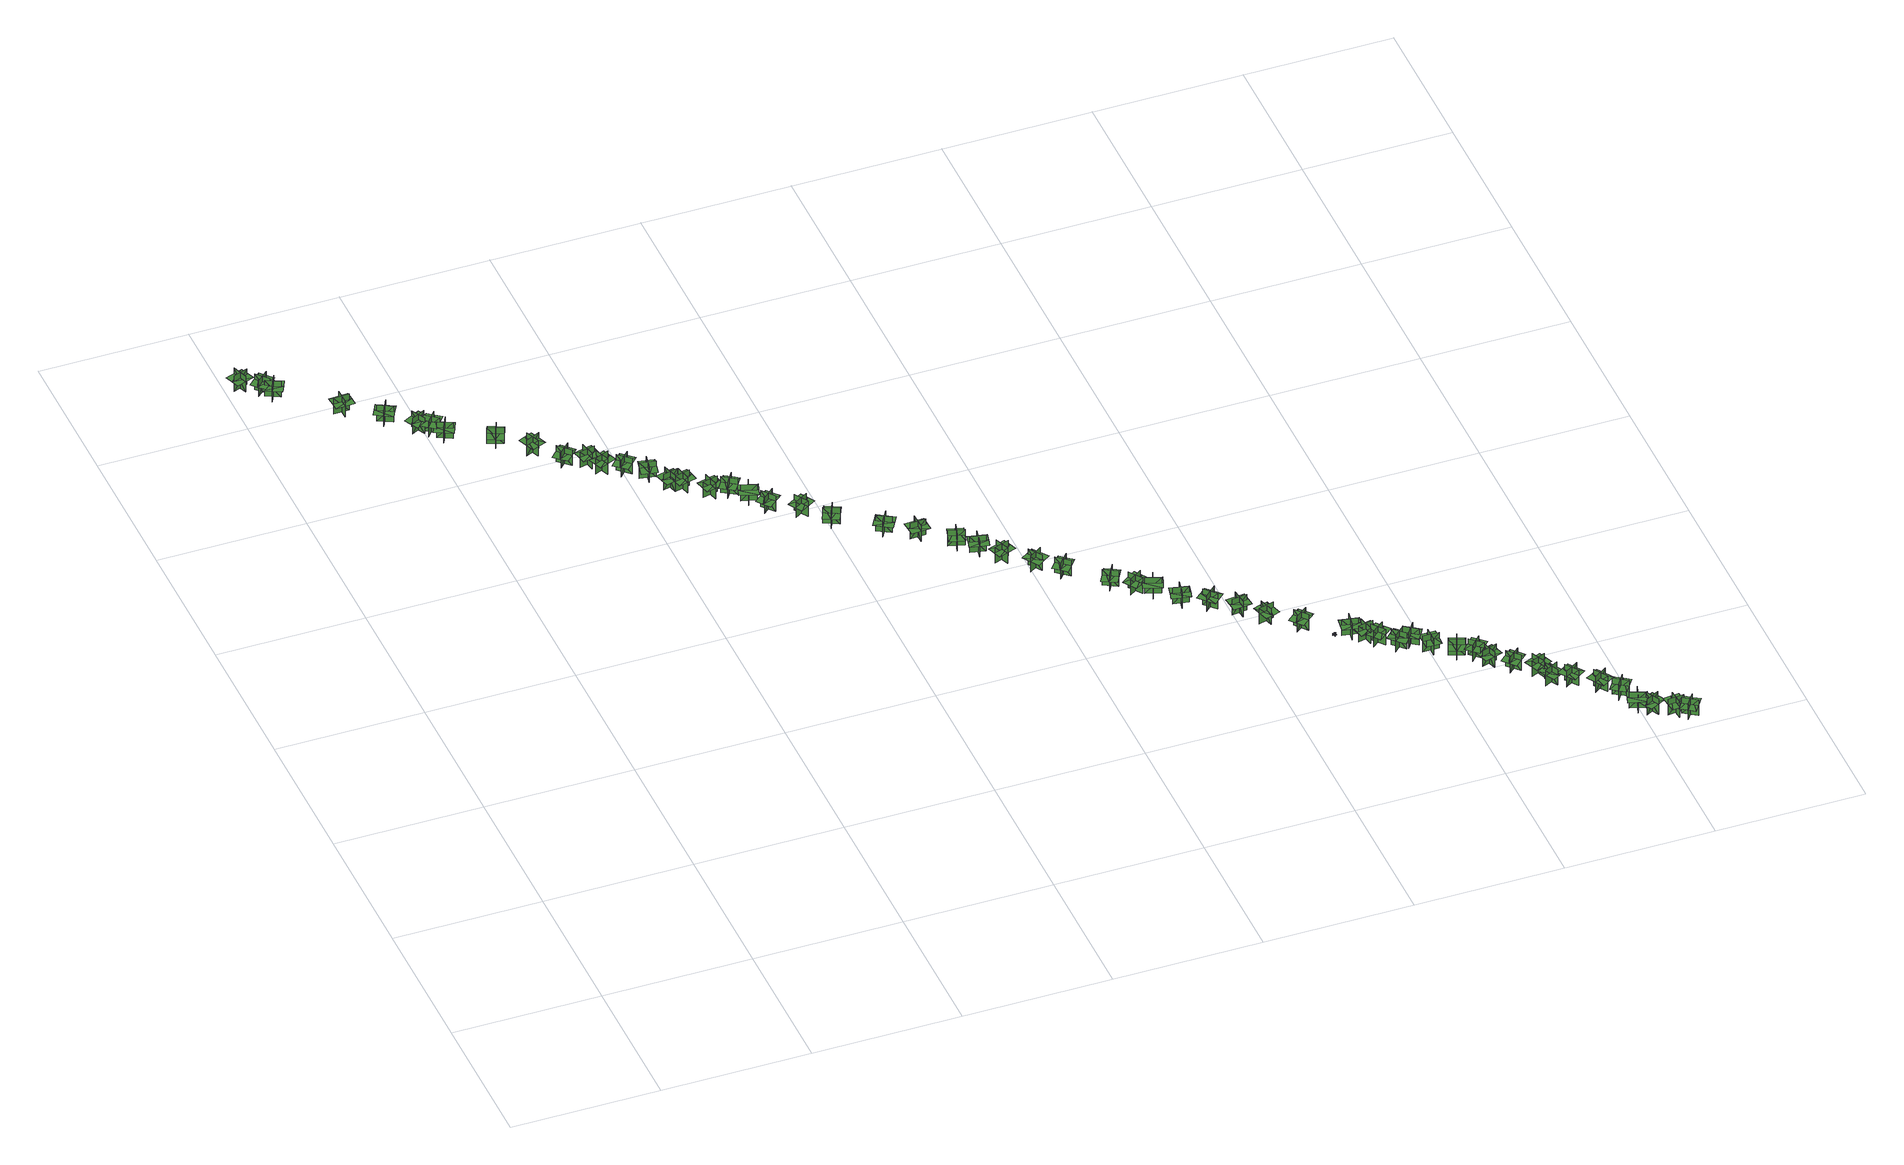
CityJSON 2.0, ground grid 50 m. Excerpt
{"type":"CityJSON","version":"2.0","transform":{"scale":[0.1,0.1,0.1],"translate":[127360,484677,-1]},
"CityObjects":{
"tree1":{"type":"SolitaryVegetationObject","geometry":[{"type":"MultiSurface","lod":"1","boundaries":[[[0,1,2]],[[0,2,3]],[[4,5,6]],[[4,6,7]],[[8,9,10]],[[8,10,11]],[[8,11,12]],[[8,12,13]]]}]},
"tree2":{"type":"SolitaryVegetationObject","geometry":[{"type":"MultiSurface","lod":"1","boundaries":[[[14,15,16]],[[14,16,17]],[[18,19,20]],[[18,20,21]],[[22,23,24]],[[22,24,25]],[[22,25,26]],[[22,26,27]]]}]},
"tree3":{"type":"SolitaryVegetationObject","geometry":[{"type":"MultiSurface","lod":"1","boundaries":[[[28,29,30]],[[28,30,31]],[[32,33,34]],[[32,34,35]],[[36,37,38]],[[36,38,39]],[[36,39,40]],[[36,40,41]]]}]},
"tree4":{"type":"SolitaryVegetationObject","geometry":[{"type":"MultiSurface","lod":"1","boundaries":[[[42,43,44]],[[42,44,45]],[[46,47,48]],[[46,48,49]],[[50,51,52]],[[50,52,53]],[[50,53,54]],[[50,54,55]]]}]},
"tree5":{"type":"SolitaryVegetationObject","geometry":[{"type":"MultiSurface","lod":"1","boundaries":[[[56,57,58]],[[56,58,59]],[[60,61,62]],[[60,62,63]],[[64,65,66]],[[64,66,67]],[[64,67,68]],[[64,68,69]]]}]},
"tree6":{"type":"SolitaryVegetationObject","geometry":[{"type":"MultiSurface","lod":"1","boundaries":[[[70,71,72]],[[70,72,73]],[[74,75,76]],[[74,76,77]],[[78,79,80]],[[78,80,81]],[[78,81,82]],[[78,82,83]]]}]},
"tree7":{"type":"SolitaryVegetationObject","geometry":[{"type":"MultiSurface","lod":"1","boundaries":[[[84,85,86]],[[84,86,87]],[[88,89,90]],[[88,90,91]],[[92,93,94]],[[92,94,95]],[[92,95,96]],[[92,96,97]]]}]},
"tree8":{"type":"SolitaryVegetationObject","geometry":[{"type":"MultiSurface","lod":"1","boundaries":[[[98,99,100]],[[98,100,101]],[[102,103,104]],[[102,104,105]],[[106,107,108]],[[106,108,109]],[[106,109,110]],[[106,110,111]]]}]},
"tree9":{"type":"SolitaryVegetationObject","geometry":[{"type":"MultiSurface","lod":"1","boundaries":[[[112,113,114]],[[112,114,115]],[[116,117,118]],[[116,118,119]],[[120,121,122]],[[120,122,123]],[[120,123,124]],[[120,124,125]]]}]},
"tree10":{"type":"SolitaryVegetationObject","geometry":[{"type":"MultiSurface","lod":"1","boundaries":[[[126,127,128]],[[126,128,129]],[[130,131,132]],[[130,132,133]],[[134,135,136]],[[134,136,137]],[[134,137,138]],[[134,138,139]]]}]},
"tree11":{"type":"SolitaryVegetationObject","geometry":[{"type":"MultiSurface","lod":"1","boundaries":[[[140,141,142]],[[140,142,143]],[[144,145,146]],[[144,146,147]],[[148,149,150]],[[148,150,151]],[[148,151,152]],[[148,152,153]]]}]},
"tree12":{"type":"SolitaryVegetationObject","geometry":[{"type":"MultiSurface","lod":"1","boundaries":[[[154,155,156]],[[154,156,157]],[[158,159,160]],[[158,160,161]],[[162,163,164]],[[162,164,165]],[[162,165,166]],[[162,166,167]]]}]},
"tree13":{"type":"SolitaryVegetationObject","geometry":[{"type":"MultiSurface","lod":"1","boundaries":[[[168,169,170]],[[168,170,171]],[[172,173,174]],[[172,174,175]],[[176,177,178]],[[176,178,179]],[[176,179,180]],[[176,180,181]]]}]},
"tree14":{"type":"SolitaryVegetationObject","geometry":[{"type":"MultiSurface","lod":"1","boundaries":[[[182,183,184]],[[182,184,185]],[[186,187,188]],[[186,188,189]],[[190,191,192]],[[190,192,193]],[[190,193,194]],[[190,194,195]]]}]},
"tree15":{"type":"SolitaryVegetationObject","geometry":[{"type":"MultiSurface","lod":"1","boundaries":[[[196,197,198]],[[196,198,199]],[[200,201,202]],[[200,202,203]],[[204,205,206]],[[204,206,207]],[[204,207,208]],[[204,208,209]]]}]},
"tree16":{"type":"SolitaryVegetationObject","geometry":[{"type":"MultiSurface","lod":"1","boundaries":[[[210,211,212]],[[210,212,213]],[[214,215,216]],[[214,216,217]],[[218,219,220]],[[218,220,221]],[[218,221,222]],[[218,222,223]]]}]},
"tree17":{"type":"SolitaryVegetationObject","geometry":[{"type":"MultiSurface","lod":"1","boundaries":[[[224,225,226]],[[224,226,227]],[[228,229,230]],[[228,230,231]],[[232,233,234]],[[232,234,235]],[[232,235,236]],[[232,236,237]]]}]},
"tree18":{"type":"SolitaryVegetationObject","geometry":[{"type":"MultiSurface","lod":"1","boundaries":[[[238,239,240]],[[238,240,241]],[[242,243,244]],[[242,244,245]],[[246,247,248]],[[246,248,249]],[[246,249,250]],[[246,250,251]]]}]},
"tree19":{"type":"SolitaryVegetationObject","geometry":[{"type":"MultiSurface","lod":"1","boundaries":[[[252,253,254]],[[252,254,255]],[[256,257,258]],[[256,258,259]],[[260,261,262]],[[260,262,263]],[[260,263,264]],[[260,264,265]]]}]},
"tree20":{"type":"SolitaryVegetationObject","geometry":[{"type":"MultiSurface","lod":"1","boundaries":[[[266,267,268]],[[266,268,269]],[[270,271,272]],[[270,272,273]],[[274,275,276]],[[274,276,277]],[[274,277,278]],[[274,278,279]]]}]},
"tree21":{"type":"SolitaryVegetationObject","geometry":[{"type":"MultiSurface","lod":"1","boundaries":[[[280,281,282]],[[280,282,283]],[[284,285,286]],[[284,286,287]],[[288,289,290]],[[288,290,291]],[[288,291,292]],[[288,292,293]]]}]},
"tree22":{"type":"SolitaryVegetationObject","geometry":[{"type":"MultiSurface","lod":"1","boundaries":[[[294,295,296]],[[294,296,297]],[[298,299,300]],[[298,300,301]],[[302,303,304]],[[302,304,305]],[[302,305,306]],[[302,306,307]]]}]},
"tree23":{"type":"SolitaryVegetationObject","geometry":[{"type":"MultiSurface","lod":"1","boundaries":[[[308,309,310]],[[308,310,311]],[[312,313,314]],[[312,314,315]],[[316,317,318]],[[316,318,319]],[[316,319,320]],[[316,320,321]]]}]},
"tree24":{"type":"SolitaryVegetationObject","geometry":[{"type":"MultiSurface","lod":"1","boundaries":[[[322,323,324]],[[322,324,325]],[[326,327,328]],[[326,328,329]],[[330,331,332]],[[330,332,333]],[[330,333,334]],[[330,334,335]]]}]},
"tree25":{"type":"SolitaryVegetationObject","geometry":[{"type":"MultiSurface","lod":"1","boundaries":[[[336,337,338]],[[336,338,339]],[[340,341,342]],[[340,342,343]],[[344,345,346]],[[344,346,347]],[[344,347,348]],[[344,348,349]]]}]},
"tree26":{"type":"SolitaryVegetationObject","geometry":[{"type":"MultiSurface","lod":"1","boundaries":[[[350,351,352]],[[350,352,353]],[[354,355,356]],[[354,356,357]],[[358,359,360]],[[358,360,361]],[[358,361,362]],[[358,362,363]]]}]},
"tree27":{"type":"SolitaryVegetationObject","geometry":[{"type":"MultiSurface","lod":"1","boundaries":[[[364,365,366]],[[364,366,367]],[[368,369,370]],[[368,370,371]],[[372,373,374]],[[372,374,375]],[[372,375,376]],[[372,376,377]]]}]},
"tree28":{"type":"SolitaryVegetationObject","geometry":[{"type":"MultiSurface","lod":"1","boundaries":[[[378,379,380]],[[378,380,381]],[[382,383,384]],[[382,384,385]],[[386,387,388]],[[386,388,389]],[[386,389,390]],[[386,390,391]]]}]},
"tree29":{"type":"SolitaryVegetationObject","geometry":[{"type":"MultiSurface","lod":"1","boundaries":[[[392,393,394]],[[392,394,395]],[[396,397,398]],[[396,398,399]],[[400,401,402]],[[400,402,403]],[[400,403,404]],[[400,404,405]]]}]},
"tree30":{"type":"SolitaryVegetationObject","geometry":[{"type":"MultiSurface","lod":"1","boundaries":[[[406,407,408]],[[406,408,409]],[[410,411,412]],[[410,412,413]],[[414,415,416]],[[414,416,417]],[[414,417,418]],[[414,418,419]]]}]},
"tree31":{"type":"SolitaryVegetationObject","geometry":[{"type":"MultiSurface","lod":"1","boundaries":[[[420,421,422]],[[420,422,423]],[[424,425,426]],[[424,426,427]],[[428,429,430]],[[428,430,431]],[[428,431,432]],[[428,432,433]]]}]},
"tree32":{"type":"SolitaryVegetationObject","geometry":[{"type":"MultiSurface","lod":"1","boundaries":[[[434,435,436]],[[434,436,437]],[[438,439,440]],[[438,440,441]],[[442,443,444]],[[442,444,445]],[[442,445,446]],[[442,446,447]]]}]},
"tree33":{"type":"SolitaryVegetationObject","geometry":[{"type":"MultiSurface","lod":"1","boundaries":[[[448,449,450]],[[448,450,451]],[[452,453,454]],[[452,454,455]],[[456,457,458]],[[456,458,459]],[[456,459,460]],[[456,460,461]]]}]},
"tree34":{"type":"SolitaryVegetationObject","geometry":[{"type":"MultiSurface","lod":"1","boundaries":[[[462,463,464]],[[462,464,465]],[[466,467,468]],[[466,468,469]],[[470,471,472]],[[470,472,473]],[[470,473,474]],[[470,474,475]]]}]},
"tree35":{"type":"SolitaryVegetationObject","geometry":[{"type":"MultiSurface","lod":"1","boundaries":[[[476,477,478]],[[476,478,479]],[[480,481,482]],[[480,482,483]],[[484,485,486]],[[484,486,487]],[[484,487,488]],[[484,488,489]]]}]},
"tree36":{"type":"SolitaryVegetationObject","geometry":[{"type":"MultiSurface","lod":"1","boundaries":[[[490,491,492]],[[490,492,493]],[[494,495,496]],[[494,496,497]],[[498,499,500]],[[498,500,501]],[[498,501,502]],[[498,502,503]]]}]},
"tree37":{"type":"SolitaryVegetationObject","geometry":[{"type":"MultiSurface","lod":"1","boundaries":[[[504,505,506]],[[504,506,507]],[[508,509,510]],[[508,510,511]],[[512,513,514]],[[512,514,515]],[[512,515,516]],[[512,516,517]]]}]},
"tree38":{"type":"SolitaryVegetationObject","geometry":[{"type":"MultiSurface","lod":"1","boundaries":[[[518,519,520]],[[518,520,521]],[[522,523,524]],[[522,524,525]],[[526,527,528]],[[526,528,529]],[[526,529,530]],[[526,530,531]]]}]},
"tree39":{"type":"SolitaryVegetationObject","geometry":[{"type":"MultiSurface","lod":"1","boundaries":[[[532,533,534]],[[532,534,535]],[[536,537,538]],[[536,538,539]],[[540,541,542]],[[540,542,543]],[[540,543,544]],[[540,544,545]]]}]},
"tree40":{"type":"SolitaryVegetationObject","geometry":[{"type":"MultiSurface","lod":"1","boundaries":[[[546,547,548]],[[546,548,549]],[[550,551,552]],[[550,552,553]],[[554,555,556]],[[554,556,557]],[[554,557,558]],[[554,558,559]]]}]},
"tree41":{"type":"SolitaryVegetationObject","geometry":[{"type":"MultiSurface","lod":"1","boundaries":[[[560,561,562]],[[560,562,563]],[[564,565,566]],[[564,566,567]],[[568,569,570]],[[568,570,571]],[[568,571,572]],[[568,572,573]]]}]},
"tree42":{"type":"SolitaryVegetationObject","geometry":[{"type":"MultiSurface","lod":"1","boundaries":[[[574,575,576]],[[574,576,577]],[[578,579,580]],[[578,580,581]],[[582,583,584]],[[582,584,585]],[[582,585,586]],[[582,586,587]]]}]},
"tree43":{"type":"SolitaryVegetationObject","geometry":[{"type":"MultiSurface","lod":"1","boundaries":[[[588,589,590]],[[588,590,591]],[[592,593,594]],[[592,594,595]],[[596,597,598]],[[596,598,599]],[[596,599,600]],[[596,600,601]]]}]},
"tree44":{"type":"SolitaryVegetationObject","geometry":[{"type":"MultiSurface","lod":"1","boundaries":[[[602,603,604]],[[602,604,605]],[[606,607,608]],[[606,608,609]],[[610,611,612]],[[610,612,613]],[[610,613,614]],[[610,614,615]]]}]},
"tree45":{"type":"SolitaryVegetationObject","geometry":[{"type":"MultiSurface","lod":"1","boundaries":[[[616,617,618]],[[616,618,619]],[[620,621,622]],[[620,622,623]],[[624,625,626]],[[624,626,627]],[[624,627,628]],[[624,628,629]]]}]},
"tree46":{"type":"SolitaryVegetationObject","geometry":[{"type":"MultiSurface","lod":"1","boundaries":[[[630,631,632]],[[630,632,633]],[[634,635,636]],[[634,636,637]],[[638,639,640]],[[638,640,641]],[[638,641,642]],[[638,642,643]]]}]},
"tree47":{"type":"SolitaryVegetationObject","geometry":[{"type":"MultiSurface","lod":"1","boundaries":[[[644,645,646]],[[644,646,647]],[[648,649,650]],[[648,650,651]],[[652,653,654]],[[652,654,655]],[[652,655,656]],[[652,656,657]]]}]},
"tree48":{"type":"SolitaryVegetationObject","geometry":[{"type":"MultiSurface","lod":"1","boundaries":[[[658,659,660]],[[658,660,661]],[[662,663,664]],[[662,664,665]],[[666,667,668]],[[666,668,669]],[[666,669,670]],[[666,670,671]]]}]},
"tree49":{"type":"SolitaryVegetationObject","geometry":[{"type":"MultiSurface","lod":"1","boundaries":[[[672,673,674]],[[672,674,675]],[[676,677,678]],[[676,678,679]],[[680,681,682]],[[680,682,683]],[[680,683,684]],[[680,684,685]]]}]},
"tree50":{"type":"SolitaryVegetationObject","geometry":[{"type":"MultiSurface","lod":"1","boundaries":[[[686,687,688]],[[686,688,689]],[[690,691,692]],[[690,692,693]],[[694,695,696]],[[694,696,697]],[[694,697,698]],[[694,698,699]]]}]},
"tree51":{"type":"SolitaryVegetationObject","geometry":[{"type":"MultiSurface","lod":"1","boundaries":[[[700,701,702]],[[700,702,703]],[[704,705,706]],[[704,706,707]],[[708,709,710]],[[708,710,711]],[[708,711,712]],[[708,712,713]]]}]},
"tree52":{"type":"SolitaryVegetationObject","geometry":[{"type":"MultiSurface","lod":"1","boundaries":[[[714,715,716]],[[714,716,717]],[[718,719,720]],[[718,720,721]],[[722,723,724]],[[722,724,725]],[[722,725,726]],[[722,726,727]]]}]},
"tree53":{"type":"SolitaryVegetationObject","geometry":[{"type":"MultiSurface","lod":"1","boundaries":[[[728,729,730]],[[728,730,731]],[[732,733,734]],[[732,734,735]],[[736,737,738]],[[736,738,739]],[[736,739,740]],[[736,740,741]]]}]},
"tree54":{"type":"SolitaryVegetationObject","geometry":[{"type":"MultiSurface","lod":"1","boundaries":[[[742,743,744]],[[742,744,745]],[[746,747,748]],[[746,748,749]],[[750,751,752]],[[750,752,753]],[[750,753,754]],[[750,754,755]]]}]},
"tree55":{"type":"SolitaryVegetationObject","geometry":[{"type":"MultiSurface","lod":"1","boundaries":[[[756,757,758]],[[756,758,759]],[[760,761,762]],[[760,762,763]],[[764,765,766]],[[764,766,767]],[[764,767,768]],[[764,768,769]]]}]},
"tree56":{"type":"SolitaryVegetationObject","geometry":[{"type":"MultiSurface","lod":"1","boundaries":[[[770,771,772]],[[770,772,773]],[[774,775,776]],[[774,776,777]],[[778,779,780]],[[778,780,781]],[[778,781,782]],[[778,782,783]]]}]},
"tree57":{"type":"SolitaryVegetationObject","geometry":[{"type":"MultiSurface","lod":"1","boundaries":[[[784,785,786]],[[784,786,787]],[[788,789,790]],[[788,790,791]],[[792,793,794]],[[792,794,795]],[[792,795,796]],[[792,796,797]]]}]},
"tree58":{"type":"SolitaryVegetationObject","geometry":[{"type":"MultiSurface","lod":"1","boundaries":[[[798,799,800]],[[798,800,801]],[[802,803,804]],[[802,804,805]],[[806,807,808]],[[806,808,809]],[[806,809,810]],[[806,810,811]]]}]}
},
"vertices":[
[57,3163,11],[57,3163,73],[39,3213,73],[39,3213,11],[25,3178,11],[25,3178,73],[73,3196,73],[73,3196,11],[17,3176,52],[26,3151,52],[87,3173,52],[77,3198,52],[68,3223,52],[8,3201,52],
[124,3128,9],[124,3128,71],[88,3167,71],[88,3167,9],[88,3130,9],[88,3130,71],[126,3165,71],[126,3165,9],[82,3124,51],[101,3105,51],[148,3149,51],[129,3168,51],[111,3188,51],[64,3144,51],
[141,3139,7],[141,3139,69],[117,3091,69],[117,3091,7],[152,3104,7],[152,3104,69],[106,3127,69],[106,3127,7],[159,3101,49],[171,3125,49],[114,3153,49],[102,3129,49],[90,3105,49],[147,3077,49],
[299,2994,7],[299,2994,69],[301,2940,69],[301,2940,7],[325,2969,7],[325,2969,69],[273,2966,69],[273,2966,7],[333,2969,49],[331,2996,49],[267,2993,49],[269,2966,49],[270,2939,49],[334,2942,49],
[395,2855,6],[395,2855,68],[420,2902,68],[420,2902,6],[385,2889,6],[385,2889,68],[431,2865,68],[431,2865,6],[378,2893,48],[366,2870,48],[422,2839,48],[435,2863,48],[448,2887,48],[391,2917,48],
[500,2777,6],[500,2777,68],[475,2824,68],[475,2824,6],[465,2788,6],[465,2788,68],[511,2812,68],[511,2812,6],[458,2784,48],[471,2761,48],[528,2790,48],[515,2814,48],[503,2838,48],[446,2808,48],
[500,2790,8],[500,2790,70],[542,2757,70],[542,2757,8],[536,2793,8],[536,2793,70],[504,2753,70],[504,2753,8],[541,2799,50],[520,2816,50],[480,2766,50],[501,2749,50],[522,2732,50],[562,2783,50],
[537,2708,8],[537,2708,70],[560,2756,70],[560,2756,8],[526,2742,8],[526,2742,70],[572,2720,70],[572,2720,8],[519,2746,49],[507,2721,49],[565,2693,49],[576,2718,49],[588,2742,49],[530,2770,49],
[708,2633,12],[708,2633,74],[658,2653,74],[658,2653,12],[674,2620,12],[674,2620,74],[694,2667,74],[694,2667,12],[671,2612,54],[696,2602,54],[720,2662,54],[695,2672,54],[671,2682,54],[646,2623,54],
[744,2537,25],[744,2537,87],[793,2558,87],[793,2558,25],[758,2570,25],[758,2570,87],[778,2523,87],[778,2523,25],[755,2578,67],[731,2567,67],[755,2508,67],[780,2519,67],[805,2529,67],[780,2588,67],
[864,2456,13],[864,2456,75],[825,2493,75],[825,2493,13],[828,2456,13],[828,2456,75],[863,2493,75],[863,2493,13],[822,2450,54],[842,2432,54],[886,2478,54],[866,2497,54],[847,2515,54],[803,2468,54],
[901,2461,19],[901,2461,81],[912,2409,81],[912,2409,19],[931,2441,19],[931,2441,81],[881,2430,81],[881,2430,19],[939,2443,61],[933,2469,61],[871,2455,61],[876,2429,61],[882,2403,61],[945,2416,61],
[929,2419,17],[929,2419,79],[949,2370,79],[949,2370,17],[962,2405,17],[962,2405,79],[915,2385,79],[915,2385,17],[970,2408,59],[960,2432,59],[900,2408,59],[910,2384,59],[920,2359,59],[980,2383,59],
[1017,2340,21],[1017,2340,83],[978,2376,83],[978,2376,21],[981,2339,21],[981,2339,83],[1016,2377,83],[1016,2377,21],[976,2333,63],[995,2315,63],[1039,2362,63],[1019,2380,63],[999,2398,63],[956,2351,63],
[1081,2299,23],[1081,2299,85],[1029,2309,85],[1029,2309,23],[1051,2279,23],[1051,2279,85],[1060,2330,85],[1060,2330,23],[1050,2271,65],[1076,2267,65],[1088,2330,65],[1061,2334,65],[1035,2339,65],[1023,2276,65],
[1118,2231,4],[1118,2231,66],[1104,2283,66],[1104,2283,4],[1087,2250,4],[1087,2250,66],[1137,2263,66],[1137,2263,4],[1080,2248,46],[1087,2222,46],[1148,2239,46],[1141,2265,46],[1134,2290,46],[1072,2274,46],
[1138,2258,6],[1138,2258,68],[1150,2206,68],[1150,2206,6],[1168,2239,6],[1168,2239,68],[1118,2227,68],[1118,2227,6],[1176,2241,48],[1170,2267,48],[1107,2252,48],[1114,2226,48],[1120,2200,48],[1182,2215,48],
[1207,2200,6],[1207,2200,68],[1219,2148,68],[1219,2148,6],[1238,2180,6],[1238,2180,68],[1187,2169,68],[1187,2169,6],[1245,2182,48],[1239,2208,48],[1177,2194,48],[1183,2168,48],[1189,2142,48],[1251,2156,48],
[1288,2137,12],[1288,2137,74],[1244,2166,74],[1244,2166,12],[1253,2130,12],[1253,2130,74],[1281,2173,74],[1281,2173,12],[1249,2124,54],[1271,2109,54],[1306,2162,54],[1284,2177,54],[1262,2192,54],[1226,2138,54],
[1301,2074,11],[1301,2074,73],[1318,2124,73],[1318,2124,11],[1286,2106,11],[1286,2106,73],[1335,2090,73],[1335,2090,11],[1278,2108,53],[1270,2083,53],[1331,2063,53],[1339,2089,53],[1347,2114,53],[1286,2134,53],
[1370,2022,7],[1370,2022,69],[1335,2063,69],[1335,2063,7],[1334,2025,7],[1334,2025,69],[1373,2059,69],[1373,2059,7],[1328,2020,49],[1345,2000,49],[1394,2041,49],[1376,2062,49],[1359,2082,49],[1310,2041,49],
[1427,2010,5],[1427,2010,67],[1455,1964,67],[1455,1964,5],[1462,2001,5],[1462,2001,67],[1418,1974,67],[1418,1974,5],[1469,2005,46],[1455,2028,46],[1400,1994,46],[1415,1971,46],[1429,1948,46],[1483,1982,46],
[1533,1893,7],[1533,1893,69],[1484,1916,69],[1484,1916,7],[1498,1881,7],[1498,1881,69],[1521,1928,69],[1521,1928,7],[1495,1874,49],[1519,1863,49],[1547,1921,49],[1523,1932,49],[1499,1944,49],[1471,1886,49],
[1655,1819,16],[1655,1819,78],[1627,1773,78],[1627,1773,16],[1662,1783,16],[1662,1783,78],[1618,1810,78],[1618,1810,16],[1669,1779,58],[1683,1802,58],[1629,1836,58],[1615,1813,58],[1600,1790,58],[1655,1756,58],
[1730,1708,17],[1730,1708,79],[1727,1762,79],[1727,1762,17],[1703,1733,17],[1703,1733,79],[1755,1735,79],[1755,1735,17],[1696,1733,59],[1697,1706,59],[1761,1709,59],[1760,1736,59],[1759,1762,59],[1694,1760,59],
[1799,1661,15],[1799,1661,77],[1851,1646,77],[1851,1646,15],[1832,1678,15],[1832,1678,77],[1817,1628,77],[1817,1628,15],[1834,1685,56],[1808,1693,56],[1790,1631,56],[1815,1624,56],[1841,1616,56],[1859,1677,56],
[1881,1625,16],[1881,1625,78],[1870,1572,78],[1870,1572,16],[1900,1594,16],[1900,1594,78],[1850,1605,78],[1850,1605,16],[1908,1592,58],[1914,1618,58],[1851,1632,58],[1845,1606,58],[1839,1580,58],[1902,1566,58],
[1918,1553,23],[1918,1553,85],[1936,1503,85],[1936,1503,23],[1951,1537,23],[1951,1537,85],[1902,1520,85],[1902,1520,23],[1958,1539,65],[1949,1565,65],[1889,1544,65],[1898,1518,65],[1906,1493,65],[1967,1514,65],
[2034,1477,15],[2034,1477,77],[1990,1447,77],[1990,1447,15],[2027,1442,15],[2027,1442,77],[1998,1485,77],[1998,1485,15],[2031,1436,57],[2053,1451,57],[2017,1504,57],[1995,1489,57],[1973,1474,57],[2009,1420,57],
[2098,1377,21],[2098,1377,83],[2057,1411,83],[2057,1411,21],[2062,1374,21],[2062,1374,83],[2095,1414,83],[2095,1414,21],[2057,1368,63],[2078,1351,63],[2119,1400,63],[2098,1417,63],[2077,1434,63],[2036,1385,63],
[2222,1290,8],[2222,1290,70],[2176,1316,70],[2176,1316,8],[2187,1281,8],[2187,1281,70],[2213,1326,70],[2213,1326,8],[2183,1274,49],[2207,1261,49],[2238,1317,49],[2215,1330,49],[2192,1343,49],[2160,1287,49],
[2248,1276,7],[2248,1276,69],[2278,1231,69],[2278,1231,7],[2284,1268,7],[2284,1268,69],[2241,1239,69],[2241,1239,7],[2290,1272,48],[2275,1295,48],[2222,1259,48],[2237,1237,48],[2252,1214,48],[2305,1250,48],
[2296,1188,14],[2296,1188,76],[2314,1238,76],[2314,1238,14],[2281,1221,14],[2281,1221,76],[2330,1204,76],[2330,1204,14],[2274,1224,56],[2265,1198,56],[2325,1177,56],[2334,1202,56],[2343,1228,56],[2282,1249,56],
[2365,1120,7],[2365,1120,69],[2376,1172,69],[2376,1172,7],[2346,1151,7],[2346,1151,69],[2396,1140,69],[2396,1140,7],[2338,1153,49],[2332,1127,49],[2395,1113,49],[2401,1139,49],[2407,1165,49],[2344,1179,49],
[2427,1071,13],[2427,1071,75],[2466,1107,75],[2466,1107,13],[2429,1107,13],[2429,1107,75],[2464,1069,75],[2464,1069,13],[2424,1112,55],[2404,1094,55],[2448,1047,55],[2467,1065,55],[2487,1083,55],[2444,1131,55],
[2521,1001,15],[2521,1001,77],[2515,1054,77],[2515,1054,15],[2493,1024,15],[2493,1024,77],[2545,1030,77],[2545,1030,15],[2486,1023,57],[2488,997,57],[2552,1004,57],[2549,1030,57],[2546,1057,57],[2483,1050,57],
[2610,975,7],[2610,975,69],[2559,960,69],[2559,960,7],[2592,944,7],[2592,944,69],[2578,993,69],[2578,993,7],[2595,936,49],[2620,944,49],[2602,1005,49],[2576,998,49],[2551,990,49],[2569,929,49],
[2686,867,15],[2686,867,77],[2652,908,77],[2652,908,15],[2650,871,15],[2650,871,77],[2690,904,77],[2690,904,15],[2644,866,57],[2661,845,57],[2711,887,57],[2693,907,57],[2676,928,57],[2627,887,57],
[2750,805,27],[2750,815,27],[2750,815,18],[2750,805,18],[2746,805,23],[2746,815,23],[2754,815,23],[2754,805,23],[2744,812,23],[2744,812,27],[2755,812,27],[2755,812,23],[2755,812,18],[2744,812,18],
[2792,800,38],[2792,800,100],[2783,747,100],[2783,747,38],[2812,770,38],[2812,770,100],[2761,779,100],[2761,779,38],[2820,768,80],[2825,795,80],[2761,806,80],[2757,779,80],[2752,753,80],[2815,742,80],
[2824,774,28],[2824,774,90],[2834,721,90],[2834,721,28],[2854,753,28],[2854,753,90],[2803,743,90],[2803,743,28],[2861,754,69],[2856,781,69],[2793,769,69],[2798,742,69],[2803,716,69],[2866,728,69],
[2842,738,29],[2842,738,91],[2875,696,91],[2875,696,29],[2878,734,29],[2878,734,91],[2837,701,91],[2837,701,29],[2884,738,71],[2867,759,71],[2817,719,71],[2834,698,71],[2851,677,71],[2901,718,71],
[2928,688,32],[2928,688,94],[2890,651,94],[2890,651,32],[2927,652,32],[2927,652,94],[2891,689,94],[2891,689,32],[2933,647,74],[2952,666,74],[2907,711,74],[2888,692,74],[2869,673,74],[2914,628,74],
[2933,648,34],[2933,648,96],[2963,692,96],[2963,692,34],[2927,684,34],[2927,684,96],[2969,654,96],[2969,654,34],[2920,688,76],[2905,666,76],[2958,630,76],[2973,652,76],[2988,674,76],[2936,710,76],
[2970,626,27],[2970,626,89],[3024,625,89],[3024,625,27],[2997,651,27],[2997,651,89],[2996,599,89],[2996,599,27],[2997,659,69],[2970,659,69],[2969,595,69],[2995,594,69],[3022,594,69],[3024,658,69],
[3086,561,30],[3086,561,92],[3036,580,92],[3036,580,30],[3052,547,30],[3052,547,92],[3071,595,92],[3071,595,30],[3050,539,71],[3075,530,71],[3098,590,71],[3073,599,71],[3048,609,71],[3025,549,71],
[3094,557,32],[3094,557,94],[3133,521,94],[3133,521,32],[3130,558,32],[3130,558,94],[3094,520,94],[3094,520,32],[3135,563,74],[3116,582,74],[3072,535,74],[3091,517,74],[3111,498,74],[3155,545,74],
[3150,477,24],[3150,477,86],[3134,528,86],[3134,528,24],[3118,494,24],[3118,494,86],[3168,510,86],[3168,510,24],[3111,492,66],[3119,466,66],[3180,486,66],[3172,511,66],[3164,537,66],[3103,517,66],
[3221,431,25],[3221,431,87],[3185,470,87],[3185,470,25],[3185,433,25],[3185,433,87],[3223,468,87],[3223,468,25],[3179,428,67],[3197,408,67],[3244,452,67],[3226,471,67],[3208,491,67],[3161,448,67],
[3251,415,35],[3251,415,97],[3272,365,97],[3272,365,35],[3285,401,35],[3285,401,97],[3237,380,97],[3237,380,35],[3292,404,77],[3281,428,77],[3222,403,77],[3233,378,77],[3243,354,77],[3302,379,77],
[3311,359,24],[3311,359,87],[3264,333,87],[3264,333,24],[3300,324,24],[3300,324,87],[3275,370,87],[3275,370,24],[3304,318,66],[3328,330,66],[3297,387,66],[3273,374,66],[3250,361,66],[3281,305,66],
[3322,303,26],[3322,303,88],[3366,333,88],[3366,333,26],[3329,338,26],[3329,338,88],[3358,296,88],[3358,296,26],[3325,345,68],[3303,330,68],[3339,277,68],[3361,292,68],[3383,307,68],[3347,360,68],
[3396,248,24],[3396,248,86],[3440,277,86],[3440,277,24],[3404,283,24],[3404,283,86],[3432,239,86],[3432,239,24],[3400,289,66],[3377,275,66],[3412,221,66],[3434,235,66],[3457,250,66],[3422,304,66],
[3442,223,24],[3442,223,86],[3486,193,86],[3486,193,24],[3477,229,24],[3477,229,86],[3448,186,86],[3448,186,24],[3482,235,65],[3460,250,65],[3423,198,65],[3445,182,65],[3468,167,65],[3504,220,65],
[3490,125,7],[3490,125,69],[3506,176,69],[3506,176,7],[3473,158,7],[3473,158,69],[3523,142,69],[3523,142,7],[3466,160,49],[3458,134,49],[3519,115,49],[3527,141,49],[3535,166,49],[3474,186,49],
[3545,95,7],[3545,95,69],[3520,142,69],[3520,142,7],[3511,106,7],[3511,106,69],[3556,130,69],[3556,130,7],[3504,102,49],[3516,79,49],[3573,109,49],[3560,133,49],[3548,156,49],[3491,126,49],
[3567,70,18],[3567,70,80],[3621,75,80],[3621,75,18],[3591,98,18],[3591,98,80],[3596,46,80],[3596,46,18],[3590,105,60],[3564,103,60],[3570,39,60],[3596,42,60],[3623,44,60],[3617,108,60],
[3608,58,22],[3608,58,84],[3652,28,84],[3652,28,22],[3644,64,22],[3644,64,84],[3615,22,84],[3615,22,22],[3648,71,63],[3626,86,63],[3590,33,63],[3612,18,63],[3634,3,63],[3671,56,63]
]}
